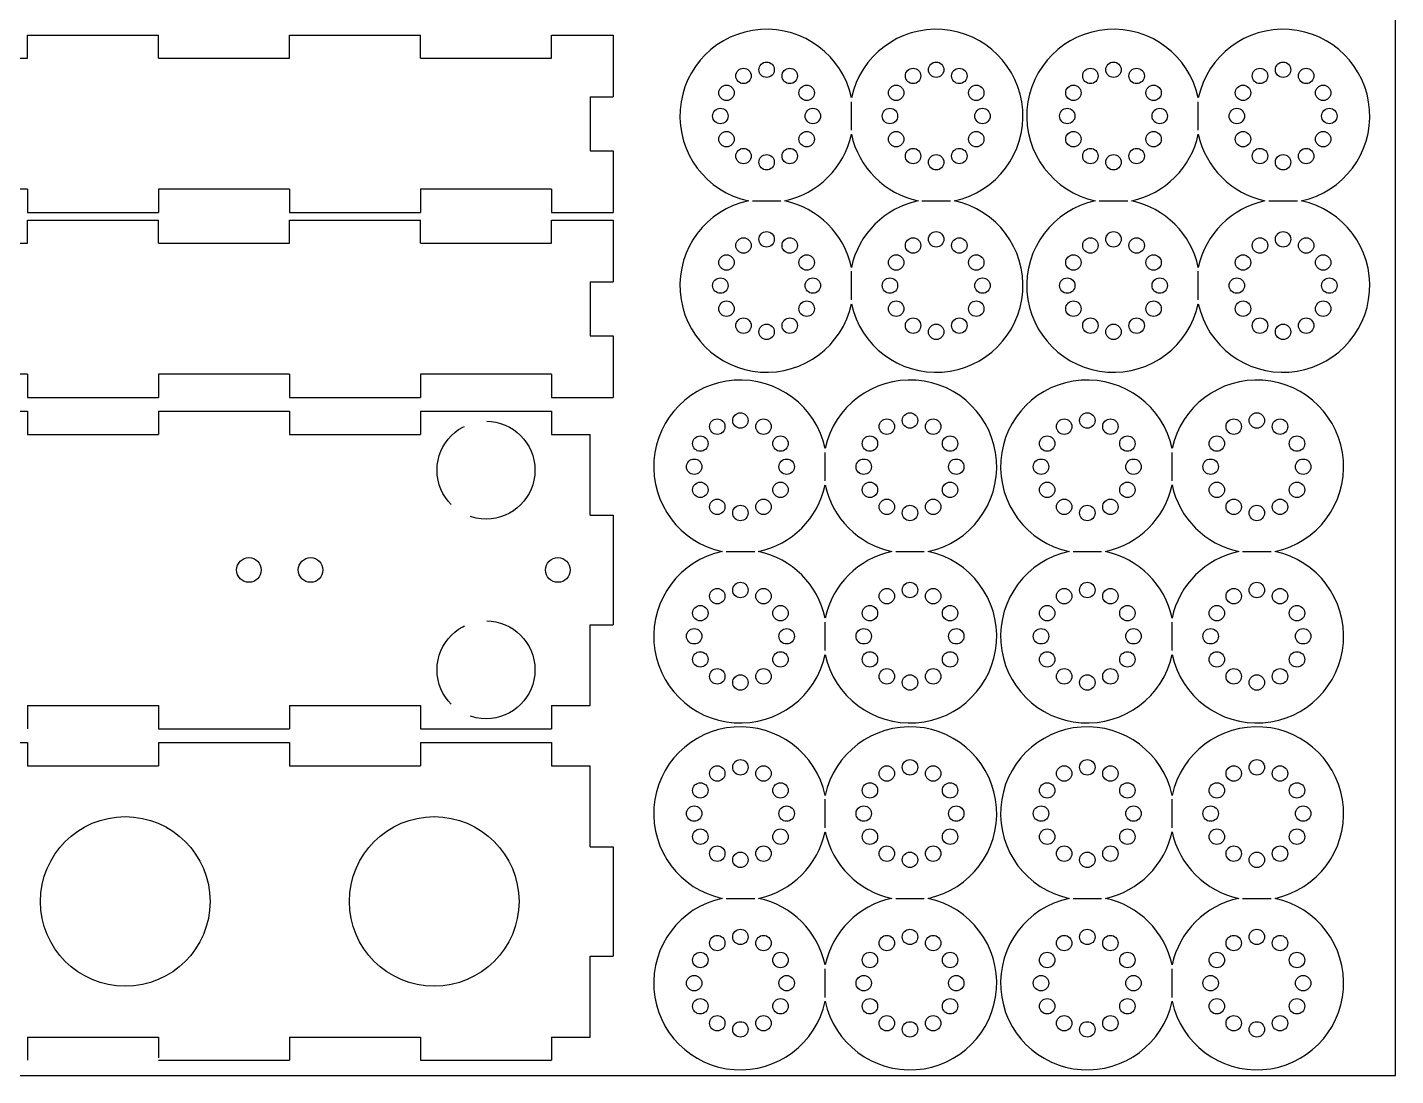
# Model space of a CAD drawing. Header units: millimetres. Extents: x 0 to 340, y 0 to 290.
# Drawn here: x 162.5 to 340, y 0 to 136 of the extents above; entities that cross this region are included whole.
import ezdxf

# ---------------------------------------------------------------- set-up
doc = ezdxf.new("R2010")
doc.units = ezdxf.units.MM
doc.linetypes.add('ACAD_ISO02W100', pattern=[15, 12, -3])
doc.layers.get('0').update_dxf_attribs({"lineweight": 25, "true_color": 0x000000})
doc.layers.add('Cut', color=7, linetype='Continuous', lineweight=25, true_color=0x000000)
doc.layers.add('Line Engrave', color=6, linetype='ACAD_ISO02W100', lineweight=25, true_color=0xff00ff)

msp = doc.modelspace()

# ---------------------------------------------------------------- linework, layer by layer
for p, q in [((269.4, 122.65), (269.4, 126.35)), ((314.4, 122.65), (314.4, 126.35)), ((256.55, 113.5), (260.25, 113.5)), ((278.55, 113.5), (282.25, 113.5)), ((301.55, 113.5), (305.25, 113.5)), ((323.55, 113.5), (327.25, 113.5)), ((269.4, 100.65), (269.4, 104.35)), ((314.4, 100.65), (314.4, 104.35)), ((213.5, 86.2), (230.5, 86.2)), ((266, 77.15), (266, 80.85)), ((311, 77.15), (311, 80.85)), ((253.15, 68), (256.85, 68)), ((275.15, 68), (278.85, 68)), ((298.15, 68), (301.85, 68)), ((320.15, 68), (323.85, 68)), ((266, 55.15), (266, 58.85)), ((311, 55.15), (311, 58.85)), ((266, 32.15), (266, 35.85)), ((311, 32.15), (311, 35.85)), ((253.15, 23), (256.85, 23)), ((275.15, 23), (278.85, 23)), ((298.15, 23), (301.85, 23)), ((320.15, 23), (323.85, 23)), ((266, 10.15), (266, 13.85)), ((311, 10.15), (311, 13.85))]:
    msp.add_line(p, q)
at = {"layer": 'Cut'}
for p, q in [((340, 0), (340, 290)), ((162.5, 135), (179.5, 135)), ((162.5, 132), (162.5, 135)), ((179.5, 132), (179.5, 135)), ((196.5, 135), (213.5, 135)), ((196.5, 132), (196.5, 135)), ((213.5, 132), (213.5, 135)), ((230.5, 135), (238.5, 135)), ((230.5, 132), (230.5, 135)), ((238.5, 135), (238.5, 127)), ((145.5, 132), (162.5, 132)), ((179.5, 132), (196.5, 132)), ((213.5, 132), (230.5, 132)), ((235.5, 127), (235.5, 120)), ((235.5, 127), (238.5, 127)), ((235.5, 120), (238.5, 120)), ((238.5, 120), (238.5, 112)), ((162.5, 115), (145.5, 115)), ((162.5, 115), (162.5, 112)), ((196.5, 115), (179.5, 115)), ((179.5, 115), (179.5, 112)), ((196.5, 115), (196.5, 112)), ((230.5, 115), (213.5, 115)), ((213.5, 115), (213.5, 112)), ((230.5, 115), (230.5, 112)), ((162.5, 112), (179.5, 112)), ((196.5, 112), (213.5, 112)), ((230.5, 112), (238.5, 112)), ((162.5, 111), (179.5, 111)), ((162.5, 108), (162.5, 111)), ((179.5, 108), (179.5, 111)), ((196.5, 111), (213.5, 111)), ((196.5, 108), (196.5, 111)), ((213.5, 108), (213.5, 111)), ((230.5, 111), (238.5, 111)), ((230.5, 108), (230.5, 111)), ((238.5, 111), (238.5, 103)), ((145.5, 108), (162.5, 108)), ((179.5, 108), (196.5, 108)), ((213.5, 108), (230.5, 108)), ((235.5, 103), (235.5, 96)), ((235.5, 103), (238.5, 103)), ((235.5, 96), (238.5, 96)), ((238.5, 96), (238.5, 88)), ((162.5, 91), (145.5, 91)), ((162.5, 91), (162.5, 88)), ((196.5, 91), (179.5, 91)), ((179.5, 91), (179.5, 88)), ((196.5, 91), (196.5, 88)), ((230.5, 91), (213.5, 91)), ((213.5, 91), (213.5, 88)), ((230.5, 91), (230.5, 88)), ((162.5, 88), (179.5, 88)), ((196.5, 88), (213.5, 88)), ((230.5, 88), (238.5, 88)), ((145.5, 86.2), (162.5, 86.2)), ((162.5, 86.2), (162.5, 83.2)), ((179.5, 86.2), (196.5, 86.2)), ((179.5, 86.2), (179.5, 83.2)), ((196.5, 86.2), (196.5, 83.2)), ((213.5, 86.2), (213.5, 83.2)), ((230.5, 86.2), (230.5, 83.2)), ((162.5, 83.2), (179.5, 83.2)), ((196.5, 83.2), (213.5, 83.2)), ((230.5, 83.2), (235.5, 83.2)), ((235.5, 72.7), (235.5, 83.2)), ((235.5, 72.7), (238.5, 72.7)), ((238.5, 72.7), (238.5, 58.5)), ((235.5, 48), (235.5, 58.5)), ((235.5, 58.5), (238.5, 58.5)), ((162.5, 48), (179.5, 48)), ((162.5, 48), (162.5, 45)), ((179.5, 48), (179.5, 45)), ((196.5, 48), (213.5, 48)), ((196.5, 48), (196.5, 45)), ((213.5, 47.99), (213.5, 48)), ((213.5, 48), (213.5, 45)), ((230.5, 48), (235.5, 48)), ((230.5, 48), (230.5, 45)), ((179.5, 45), (196.5, 45)), ((213.5, 45), (230.5, 45)), ((145.5, 43.2), (162.5, 43.2)), ((162.5, 43.2), (162.5, 40.2)), ((179.5, 43.2), (196.5, 43.2)), ((179.5, 43.2), (179.5, 40.2)), ((196.5, 43.2), (196.5, 40.2)), ((213.5, 43.2), (230.5, 43.2)), ((213.5, 43.2), (213.5, 40.2)), ((230.5, 43.2), (230.5, 40.2)), ((162.5, 40.2), (179.5, 40.2)), ((196.5, 40.2), (213.5, 40.2)), ((230.5, 40.2), (235.5, 40.2)), ((235.5, 29.7), (235.5, 40.2)), ((235.5, 29.7), (238.5, 29.7)), ((238.5, 29.7), (238.5, 15.5)), ((235.5, 5), (235.5, 15.5)), ((235.5, 15.5), (238.5, 15.5)), ((162.5, 5), (179.5, 5)), ((162.5, 5), (162.5, 2)), ((179.5, 5), (179.5, 2.3)), ((196.5, 5), (213.5, 5)), ((196.5, 5), (196.5, 2)), ((213.5, 4.99), (213.5, 5)), ((213.5, 5), (213.5, 2)), ((230.5, 5), (235.5, 5)), ((230.5, 5), (230.5, 2)), ((179.5, 2), (196.5, 2)), ((213.5, 2), (230.5, 2)), ((0, 0), (340, 0))]:
    msp.add_line(p, q, dxfattribs=at)
for centre, radius in [((258.4, 130.5), 1), ((280.4, 130.5), 1), ((303.4, 130.5), 1), ((325.4, 130.5), 1), ((255.4, 129.7), 1), ((261.4, 129.7), 1), ((277.4, 129.7), 1), ((283.4, 129.7), 1), ((300.4, 129.7), 1), ((306.4, 129.7), 1), ((322.4, 129.7), 1), ((328.4, 129.7), 1), ((253.2, 127.5), 1), ((263.6, 127.5), 1), ((275.2, 127.5), 1), ((285.6, 127.5), 1), ((298.2, 127.5), 1), ((308.6, 127.5), 1), ((320.2, 127.5), 1), ((330.6, 127.5), 1), ((252.4, 124.5), 1), ((264.4, 124.5), 1), ((274.4, 124.5), 1), ((286.4, 124.5), 1), ((297.4, 124.5), 1), ((309.4, 124.5), 1), ((319.4, 124.5), 1), ((331.4, 124.5), 1), ((253.2, 121.5), 1), ((263.6, 121.5), 1), ((275.2, 121.5), 1), ((285.6, 121.5), 1), ((298.2, 121.5), 1), ((308.6, 121.5), 1), ((320.2, 121.5), 1), ((330.6, 121.5), 1), ((255.4, 119.3), 1), ((258.4, 118.5), 1), ((261.4, 119.3), 1), ((277.4, 119.3), 1), ((280.4, 118.5), 1), ((283.4, 119.3), 1), ((300.4, 119.3), 1), ((303.4, 118.5), 1), ((306.4, 119.3), 1), ((322.4, 119.3), 1), ((325.4, 118.5), 1), ((328.4, 119.3), 1), ((255.4, 107.7), 1), ((258.4, 108.5), 1), ((261.4, 107.7), 1), ((277.4, 107.7), 1), ((280.4, 108.5), 1), ((283.4, 107.7), 1), ((300.4, 107.7), 1), ((303.4, 108.5), 1), ((306.4, 107.7), 1), ((322.4, 107.7), 1), ((325.4, 108.5), 1), ((328.4, 107.7), 1), ((253.2, 105.5), 1), ((263.6, 105.5), 1), ((275.2, 105.5), 1), ((285.6, 105.5), 1), ((298.2, 105.5), 1), ((308.6, 105.5), 1), ((320.2, 105.5), 1), ((330.6, 105.5), 1), ((252.4, 102.5), 1), ((264.4, 102.5), 1), ((274.4, 102.5), 1), ((286.4, 102.5), 1), ((297.4, 102.5), 1), ((309.4, 102.5), 1), ((319.4, 102.5), 1), ((331.4, 102.5), 1), ((253.2, 99.5), 1), ((263.6, 99.5), 1), ((275.2, 99.5), 1), ((285.6, 99.5), 1), ((298.2, 99.5), 1), ((308.6, 99.5), 1), ((320.2, 99.5), 1), ((330.6, 99.5), 1), ((255.4, 97.3), 1), ((261.4, 97.3), 1), ((277.4, 97.3), 1), ((283.4, 97.3), 1), ((300.4, 97.3), 1), ((306.4, 97.3), 1), ((322.4, 97.3), 1), ((328.4, 97.3), 1), ((258.4, 96.5), 1), ((280.4, 96.5), 1), ((303.4, 96.5), 1), ((325.4, 96.5), 1), ((255, 85), 1), ((277, 85), 1), ((300, 85), 1), ((322, 85), 1), ((252, 84.2), 1), ((258, 84.2), 1), ((274, 84.2), 1), ((280, 84.2), 1), ((297, 84.2), 1), ((303, 84.2), 1), ((319, 84.2), 1), ((325, 84.2), 1), ((249.8, 82), 1), ((260.2, 82), 1), ((271.8, 82), 1), ((282.2, 82), 1), ((294.8, 82), 1), ((305.2, 82), 1), ((316.8, 82), 1), ((327.2, 82), 1), ((249, 79), 1), ((261, 79), 1), ((271, 79), 1), ((283, 79), 1), ((294, 79), 1), ((306, 79), 1), ((316, 79), 1), ((328, 79), 1), ((249.8, 76), 1), ((260.2, 76), 1), ((271.8, 76), 1), ((282.2, 76), 1), ((294.8, 76), 1), ((305.2, 76), 1), ((316.8, 76), 1), ((327.2, 76), 1), ((252, 73.8), 1), ((258, 73.8), 1), ((274, 73.8), 1), ((280, 73.8), 1), ((297, 73.8), 1), ((303, 73.8), 1), ((319, 73.8), 1), ((325, 73.8), 1), ((255, 73), 1), ((277, 73), 1), ((300, 73), 1), ((322, 73), 1), ((191.24, 65.6), 1.6), ((199.24, 65.6), 1.6), ((231.32, 65.6), 1.6), ((255, 63), 1), ((277, 63), 1), ((300, 63), 1), ((322, 63), 1), ((252, 62.2), 1), ((258, 62.2), 1), ((274, 62.2), 1), ((280, 62.2), 1), ((297, 62.2), 1), ((303, 62.2), 1), ((319, 62.2), 1), ((325, 62.2), 1), ((249.8, 60), 1), ((260.2, 60), 1), ((271.8, 60), 1), ((282.2, 60), 1), ((294.8, 60), 1), ((305.2, 60), 1), ((316.8, 60), 1), ((327.2, 60), 1), ((249, 57), 1), ((261, 57), 1), ((271, 57), 1), ((283, 57), 1), ((294, 57), 1), ((306, 57), 1), ((316, 57), 1), ((328, 57), 1), ((249.8, 54), 1), ((260.2, 54), 1), ((271.8, 54), 1), ((282.2, 54), 1), ((294.8, 54), 1), ((305.2, 54), 1), ((316.8, 54), 1), ((327.2, 54), 1), ((252, 51.8), 1), ((255, 51), 1), ((258, 51.8), 1), ((274, 51.8), 1), ((277, 51), 1), ((280, 51.8), 1), ((297, 51.8), 1), ((300, 51), 1), ((303, 51.8), 1), ((319, 51.8), 1), ((322, 51), 1), ((325, 51.8), 1), ((255, 40), 1), ((277, 40), 1), ((300, 40), 1), ((322, 40), 1), ((252, 39.2), 1), ((258, 39.2), 1), ((274, 39.2), 1), ((280, 39.2), 1), ((297, 39.2), 1), ((303, 39.2), 1), ((319, 39.2), 1), ((325, 39.2), 1), ((249.8, 37), 1), ((260.2, 37), 1), ((271.8, 37), 1), ((282.2, 37), 1), ((294.8, 37), 1), ((305.2, 37), 1), ((316.8, 37), 1), ((327.2, 37), 1), ((249, 34), 1), ((261, 34), 1), ((271, 34), 1), ((283, 34), 1), ((294, 34), 1), ((306, 34), 1), ((316, 34), 1), ((328, 34), 1), ((175.2, 22.6), 11), ((215.28, 22.6), 11), ((249.8, 31), 1), ((260.2, 31), 1), ((271.8, 31), 1), ((282.2, 31), 1), ((294.8, 31), 1), ((305.2, 31), 1), ((316.8, 31), 1), ((327.2, 31), 1), ((252, 28.8), 1), ((255, 28), 1), ((258, 28.8), 1), ((274, 28.8), 1), ((277, 28), 1), ((280, 28.8), 1), ((297, 28.8), 1), ((300, 28), 1), ((303, 28.8), 1), ((319, 28.8), 1), ((322, 28), 1), ((325, 28.8), 1), ((252, 17.2), 1), ((255, 18), 1), ((258, 17.2), 1), ((274, 17.2), 1), ((277, 18), 1), ((280, 17.2), 1), ((297, 17.2), 1), ((300, 18), 1), ((303, 17.2), 1), ((319, 17.2), 1), ((322, 18), 1), ((325, 17.2), 1), ((249.8, 15), 1), ((260.2, 15), 1), ((271.8, 15), 1), ((282.2, 15), 1), ((294.8, 15), 1), ((305.2, 15), 1), ((316.8, 15), 1), ((327.2, 15), 1), ((249, 12), 1), ((261, 12), 1), ((271, 12), 1), ((283, 12), 1), ((294, 12), 1), ((306, 12), 1), ((316, 12), 1), ((328, 12), 1), ((249.8, 9), 1), ((260.2, 9), 1), ((271.8, 9), 1), ((282.2, 9), 1), ((294.8, 9), 1), ((305.2, 9), 1), ((316.8, 9), 1), ((327.2, 9), 1), ((252, 6.8), 1), ((258, 6.8), 1), ((274, 6.8), 1), ((280, 6.8), 1), ((297, 6.8), 1), ((303, 6.8), 1), ((319, 6.8), 1), ((325, 6.8), 1), ((255, 6), 1), ((277, 6), 1), ((300, 6), 1), ((322, 6), 1)]:
    msp.add_circle(centre, radius, dxfattribs=at)
for centre, start, end in [((258.4, 124.5), 12.1015, 257.8985), ((280.4, 124.5), 282.1015, 167.8985), ((303.4, 124.5), 12.1015, 257.8985), ((325.4, 124.5), 282.1015, 167.8985), ((258.4, 124.5), 282.1015, 347.8985), ((280.4, 124.5), 192.1015, 257.8985), ((303.4, 124.5), 282.1015, 347.8985), ((325.4, 124.5), 192.1015, 257.8985), ((258.4, 102.5), 102.1015, 347.8985), ((258.4, 102.5), 12.1015, 77.8985), ((280.4, 102.5), 102.1015, 167.8985), ((280.4, 102.5), 192.1015, 77.8985), ((303.4, 102.5), 102.1015, 347.8985), ((303.4, 102.5), 12.1015, 77.8985), ((325.4, 102.5), 102.1015, 167.8985), ((325.4, 102.5), 192.1015, 77.8985), ((255, 79), 12.1015, 257.8985), ((277, 79), 282.1015, 167.8985), ((300, 79), 12.1015, 257.8985), ((322, 79), 282.1015, 167.8985), ((255, 79), 282.1015, 347.8985), ((277, 79), 192.1015, 257.8985), ((300, 79), 282.1015, 347.8985), ((322, 79), 192.1015, 257.8985), ((255, 57), 102.1015, 347.8985), ((255, 57), 12.1015, 77.8985), ((277, 57), 102.1015, 167.8985), ((277, 57), 192.1015, 77.8985), ((300, 57), 102.1015, 347.8985), ((300, 57), 12.1015, 77.8985), ((322, 57), 102.1015, 167.8985), ((322, 57), 192.1015, 77.8985), ((255, 34), 12.1015, 257.8985), ((277, 34), 282.1015, 167.8985), ((300, 34), 12.1015, 257.8985), ((322, 34), 282.1015, 167.8985), ((255, 34), 282.1015, 347.8985), ((277, 34), 192.1015, 257.8985), ((300, 34), 282.1015, 347.8985), ((322, 34), 192.1015, 257.8985), ((255, 12), 102.1015, 347.8985), ((255, 12), 12.1015, 77.8985), ((277, 12), 102.1015, 167.8985), ((277, 12), 192.1015, 77.8985), ((300, 12), 102.1015, 347.8985), ((300, 12), 12.1015, 77.8985), ((322, 12), 102.1015, 167.8985), ((322, 12), 192.1015, 77.8985)]:
    msp.add_arc(centre, 11.25, start, end, dxfattribs=at)
at = {"layer": 'Line Engrave'}
for centre in [(222, 78.55), (222, 52.65)]:
    msp.add_circle(centre, 6.35, dxfattribs=at)

doc.saveas('drawing.dxf')
